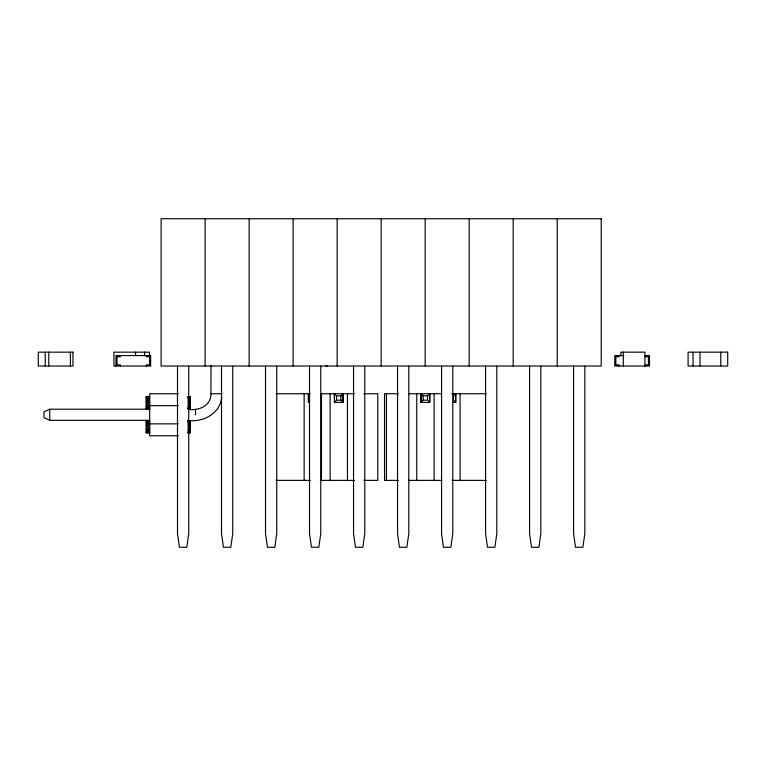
<?xml version="1.0" encoding="UTF-8"?>
<svg xmlns="http://www.w3.org/2000/svg" width="766" height="766" viewBox="0 0 766 766"><rect width="100%" height="100%" fill="white"/><g stroke="black" fill="none" stroke-linecap="round" stroke-linejoin="round"><path stroke-width="1.15" d="M221.728 397.611C219.909 413.65 202.875 422.794 187.852 420.304M309.837 395.151L308.392 393.743L308.392 402.409L309.837 400.934M334.464 393.743L334.464 402.409L334.378 393.743L336.542 395.859L336.542 400.187L334.378 402.409L343.12 402.409L343.12 393.743M421.099 393.743L421.099 402.409L421.013 393.743L423.177 395.859L423.177 400.187L421.013 402.409L429.755 402.409L429.755 393.743M340.88 395.859L343.044 393.743L343.044 402.409L340.88 400.187L340.88 395.859L336.542 395.859M427.514 395.859L429.678 393.743L429.678 402.409L427.514 400.187L427.514 395.859L423.177 395.859M149.676 409.207L49.742 409.207L43.988 411.897L43.988 417.614L49.742 420.304L149.676 420.304M187.852 409.207C197.628 411.179 209.999 406.516 210.928 395.361L211.014 365.478M623.859 355.577L614.782 355.577L614.782 366.024L649.501 366.024L649.501 355.577L645.163 355.577L645.163 356.736L648.419 356.736L648.419 364.865L645.163 364.865L645.163 366.024M178.382 393.743L149.676 393.743L149.676 435.768L178.382 435.768M210.928 393.743L222.102 393.743M276.066 393.743L310.182 393.743M320.533 393.743L354.457 393.743M363.783 393.743L377.782 393.743L377.782 480.378L363.783 480.378M398.454 393.743L384.551 393.743L384.551 480.378L398.387 480.378M408.604 393.743L441.8 393.743M451.883 393.743L486.257 393.743M149.676 396.596L146.21 396.596L146.21 408.661L149.676 408.661M187.909 396.596L190.217 396.596L190.217 408.661L187.909 408.661M146.21 396.855L149.676 396.855M187.909 396.855L190.217 396.855M146.21 397.372L149.676 397.372M187.909 397.372L190.217 397.372M146.21 398.119L149.676 398.119M187.909 398.119L190.217 398.119M146.21 399.057L149.676 399.057M187.909 399.057L190.217 399.057M146.21 400.158L149.676 400.158M187.909 400.158L190.217 400.158M336.542 400.187L340.88 400.187M423.177 400.187L427.514 400.187M146.21 401.365L149.676 401.365M187.909 401.365L190.217 401.365M452.419 402.409L455.751 402.409L455.751 393.743M146.21 402.629L149.676 402.629M187.909 402.629L190.217 402.629M146.21 403.883L149.676 403.883M187.909 403.883L190.217 403.883M146.21 405.09L149.676 405.09M187.909 405.09L190.217 405.09M149.676 405.654L178.382 405.654M146.21 406.191L149.676 406.191M187.909 406.191L190.217 406.191M146.21 407.129L149.676 407.129M187.909 407.129L190.217 407.129M146.21 407.876L149.676 407.876M187.909 407.876L190.217 407.876M146.21 408.393L149.676 408.393M187.909 408.393L190.217 408.393M149.676 420.85L146.21 420.85L146.21 432.914L149.676 432.914M187.909 420.85L190.217 420.85L190.217 432.914L187.909 432.914M146.21 421.118L149.676 421.118M187.909 421.118L190.217 421.118M146.21 421.635L149.676 421.635M187.909 421.635L190.217 421.635M146.21 422.382L149.676 422.382M187.909 422.382L190.217 422.382M146.21 423.32L149.676 423.32M187.909 423.32L190.217 423.32M149.676 423.857L178.382 423.857M146.21 424.421L149.676 424.421M187.909 424.421L190.217 424.421M146.21 425.628L149.676 425.628M187.909 425.628L190.217 425.628M146.21 426.882L149.676 426.882M187.909 426.882L190.217 426.882M146.21 428.146L149.676 428.146M187.909 428.146L190.217 428.146M146.21 429.353L149.676 429.353M187.909 429.353L190.217 429.353M146.21 430.444L149.676 430.444M187.909 430.444L190.217 430.444M146.21 431.392L149.676 431.392M187.909 431.392L190.217 431.392M146.21 432.139L149.676 432.139M187.909 432.139L190.217 432.139M146.21 432.656L149.676 432.656M187.909 432.656L190.217 432.656M275.98 480.378L310.335 480.378M320.322 480.378L354.476 480.378M408.45 480.378L442.011 480.378M451.997 480.378L486.343 480.378M720.768 352.159L720.768 366.024M699.98 352.159L699.98 366.024M693.048 352.159L693.048 366.024M644.962 366.024L644.962 352.159L620.881 352.159L620.881 355.625M623.304 352.159L623.304 366.024M619.12 355.577L619.12 356.736L615.864 356.736L615.864 364.865L619.12 364.865L619.12 366.024M584.831 366.177L584.831 533.596L582.897 547.259L575.515 547.259L573.59 533.596L573.59 366.177M557.208 218.741L557.208 366.024M540.825 366.177L540.825 533.596L538.891 547.259L531.508 547.259L529.574 533.596L529.574 366.177M513.191 218.741L513.191 366.024M496.808 366.177L496.808 533.596L494.884 547.259L487.502 547.259L485.567 533.596L485.567 366.177M469.185 218.741L469.185 366.024M460.079 393.743L460.079 480.378M452.802 366.177L452.802 533.596L450.868 547.259L443.485 547.259L441.561 533.596L441.561 366.177M434.092 393.743L434.092 480.378M425.178 218.741L425.178 366.024M416.761 393.743L416.761 480.378M408.795 366.177L408.795 533.596L406.861 547.259L399.479 547.259L397.544 533.596L397.544 366.177M386.437 393.743L386.437 480.378M381.162 218.741L381.162 366.024M364.779 366.177L364.779 533.596L362.845 547.259L355.472 547.259L353.538 533.596L353.538 366.177M347.458 393.743L347.458 480.378M337.155 218.741L337.155 366.024M330.127 393.743L330.127 480.378M321.461 393.743L321.461 480.378M320.772 366.177L320.772 533.596L318.838 547.259L311.456 547.259L309.521 533.596L309.521 366.177M308.468 393.743L308.468 402.409M304.14 393.743L304.14 480.378M293.139 218.741L293.139 366.024M276.756 366.177L276.756 533.596L274.831 547.259L267.449 547.259L265.515 533.596L265.515 366.177M249.132 218.741L249.132 366.024M232.749 366.177L232.749 533.596L230.815 547.259L223.433 547.259L221.508 533.596L221.508 366.177M205.125 218.741L205.125 366.024M195.55 409.207L195.55 414.751M188.742 366.177L188.742 533.596L186.808 547.259L179.426 547.259L177.492 533.596L177.492 366.177M149.418 355.625L149.418 352.159L113.914 352.159L113.914 366.024L150.663 366.024L150.663 355.577L115.944 355.577L115.944 366.024M146.325 355.577L146.325 356.736L149.581 356.736L149.581 364.865L146.325 364.865L146.325 366.024M144.563 352.159L144.563 355.625M135.572 352.159L135.572 355.625M120.281 355.577L120.281 356.736L117.026 356.736L117.026 364.865L120.281 364.865L120.281 366.024M70.424 352.159L70.424 366.024M49.742 409.207L49.742 420.304M48.765 352.159L48.765 366.024M45.232 352.159L45.232 366.024M327.264 366.024A3.064 3.064 0 0 1 326 365.746M455.665 393.743L453.501 395.859L453.501 400.187L455.665 402.409L455.665 393.743M601.214 218.741L161.109 218.741L161.109 366.024L601.214 366.024L601.214 218.741M72.952 352.159L38.3 352.159L38.3 366.024L72.952 366.024L72.952 352.159M727.7 352.159L688.088 352.159L688.088 366.024L727.7 366.024L727.7 352.159"/></g></svg>
